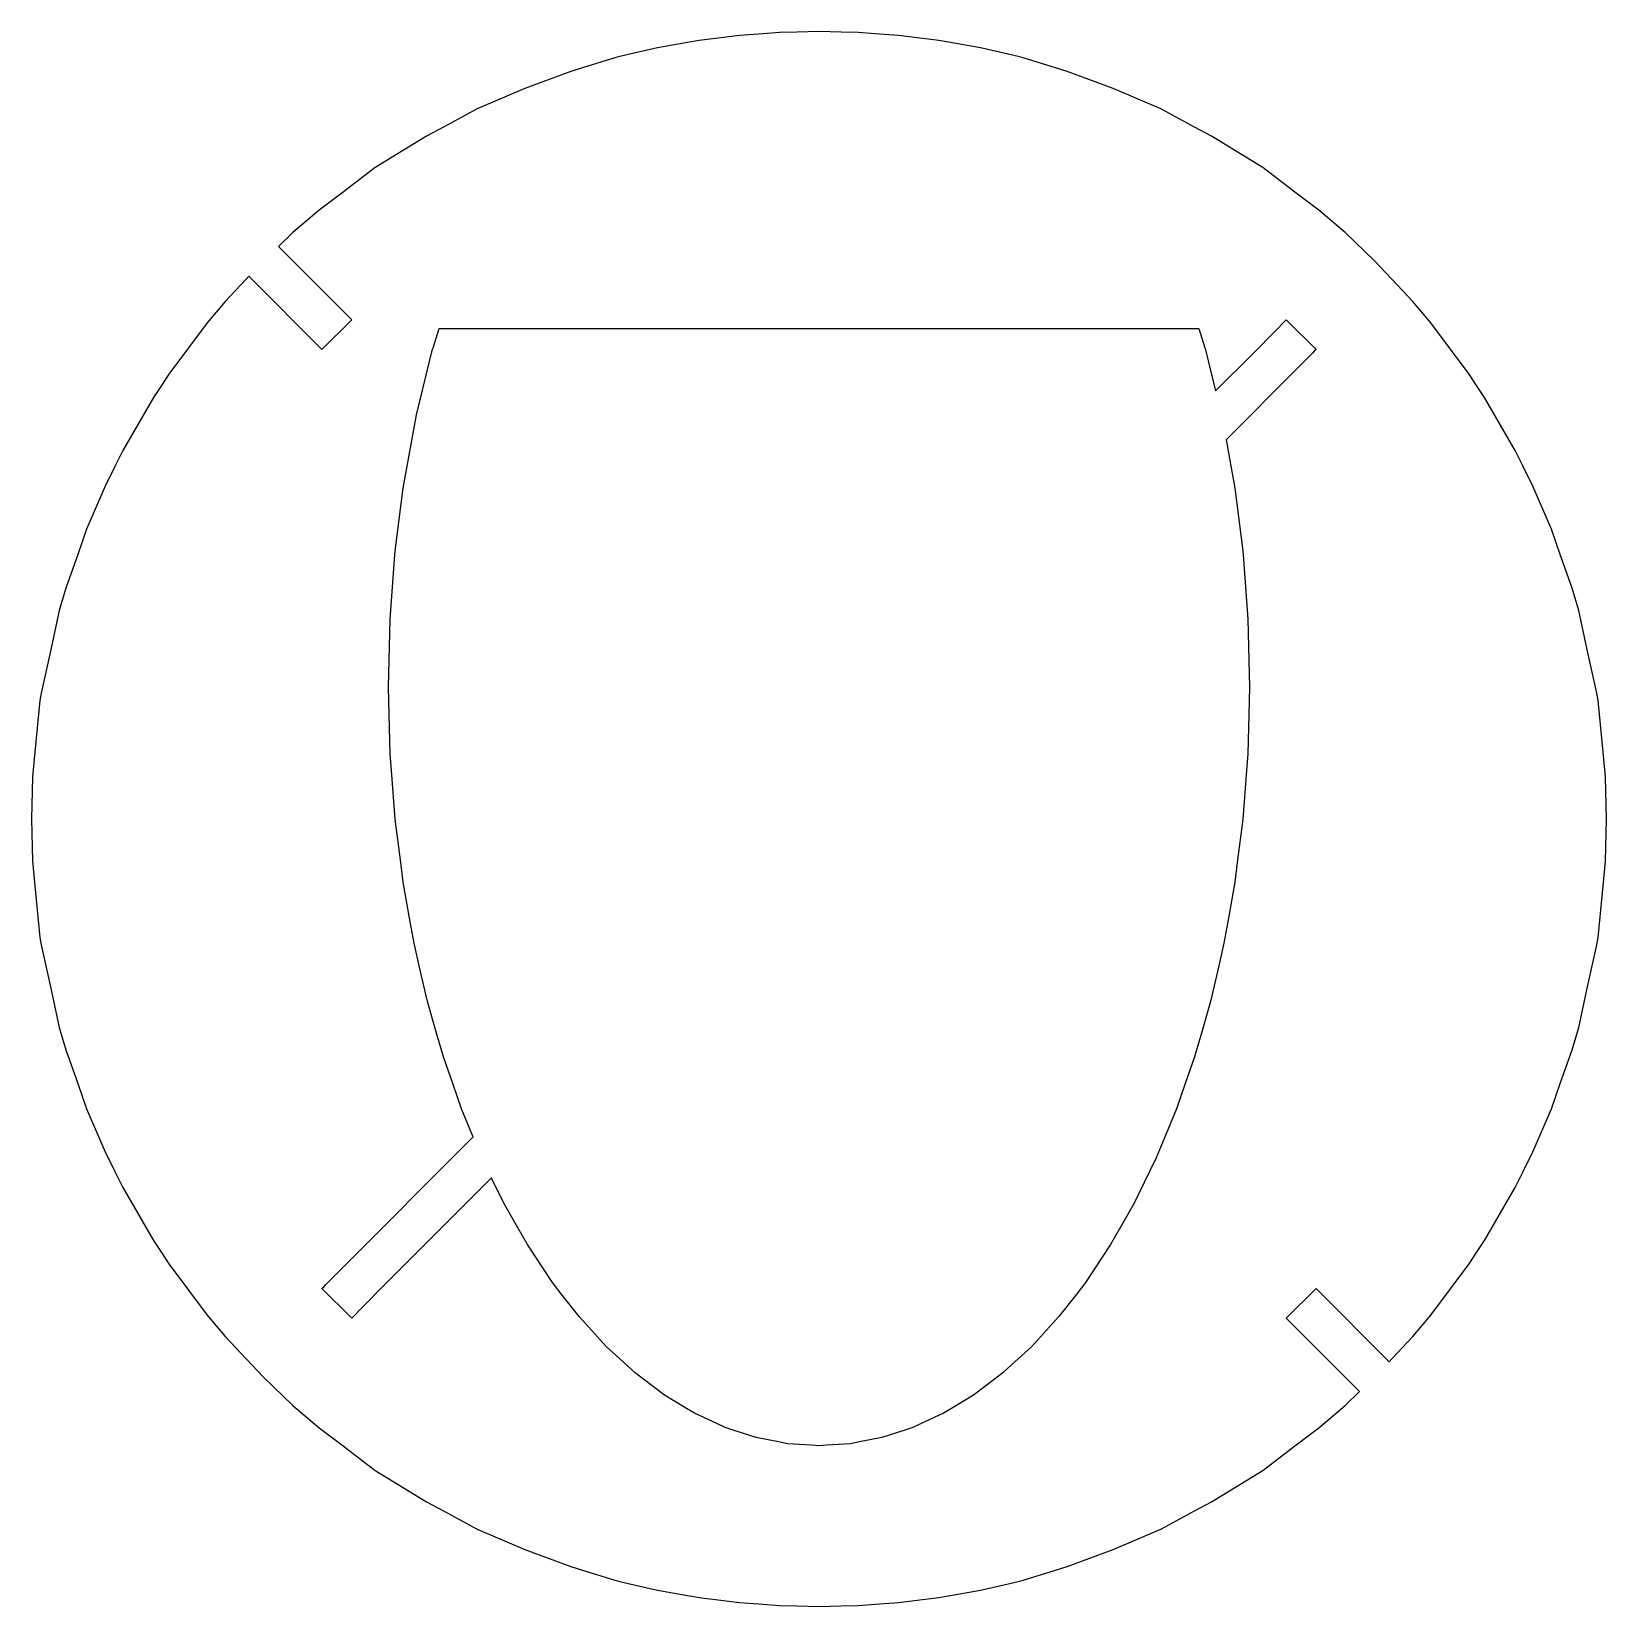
# Model space of a CAD drawing. Header units: metres. Extents: x -11.7 to 11.7, y -11.7 to 11.7.
import ezdxf

# ---------------------------------------------------------------- set-up
doc = ezdxf.new("R2010")
doc.units = ezdxf.units.M

msp = doc.modelspace()

# ---------------------------------------------------------------- linework, layer by layer
for p, q in [((0, 11.7388), (-0.329633, 11.7306)), ((0.329633, 11.7306), (0, 11.7388)), ((-1.93131, 11.5786), (-2.40504, 11.4956)), ((-1.78723, 11.6039), (-1.93131, 11.5786)), ((-1.38513, 11.6542), (-1.78723, 11.6039)), ((-1.18376, 11.6794), (-1.38513, 11.6542)), ((-0.830084, 11.706), (-1.18376, 11.6794)), ((-0.589596, 11.7241), (-0.830084, 11.706)), ((-0.329633, 11.7306), (-0.589596, 11.7241)), ((0.589596, 11.7241), (0.329633, 11.7306)), ((0.830084, 11.706), (0.589596, 11.7241)), ((1.18376, 11.6794), (0.830084, 11.706)), ((1.38513, 11.6542), (1.18376, 11.6794)), ((1.78723, 11.6039), (1.38513, 11.6542)), ((1.93131, 11.5786), (1.78723, 11.6039)), ((2.40504, 11.4956), (1.93131, 11.5786)), ((-3.04146, 11.3471), (-3.52289, 11.1973)), ((-3.00896, 11.3554), (-3.04146, 11.3471)), ((-2.86494, 11.392), (-3.00896, 11.3554)), ((-2.40504, 11.4956), (-2.86494, 11.392)), ((2.86494, 11.392), (2.40504, 11.4956)), ((3.00896, 11.3554), (2.86494, 11.392)), ((3.04146, 11.3471), (3.00896, 11.3554)), ((3.52289, 11.1973), (3.04146, 11.3471)), ((-3.69794, 11.1429), (-4.02452, 11.0226)), ((-3.52289, 11.1973), (-3.69794, 11.1429)), ((3.69794, 11.1429), (3.52289, 11.1973)), ((4.02452, 11.0226), (3.69794, 11.1429)), ((-4.38327, 10.8905), (-5.09686, 10.5868)), ((-4.02452, 11.0226), (-4.38327, 10.8905)), ((4.38327, 10.8905), (4.02452, 11.0226)), ((5.09686, 10.5868), (4.38327, 10.8905)), ((-5.10448, 10.5831), (-5.59938, 10.3138)), ((-5.10218, 10.5842), (-5.10448, 10.5831)), ((-5.09686, 10.5868), (-5.10218, 10.5842)), ((5.10218, 10.5842), (5.09686, 10.5868)), ((5.10448, 10.5831), (5.10218, 10.5842)), ((5.59938, 10.3138), (5.10448, 10.5831)), ((-5.85004, 10.1773), (-6.62915, 9.70098)), ((-5.59938, 10.3138), (-5.85004, 10.1773)), ((5.85004, 10.1773), (5.59938, 10.3138)), ((6.62915, 9.70098), (5.85004, 10.1773)), ((-6.64026, 9.69335), (-7.11355, 9.33088)), ((-6.63603, 9.69626), (-6.64026, 9.69335)), ((-6.62915, 9.70098), (-6.63603, 9.69626)), ((6.63603, 9.69626), (6.62915, 9.70098)), ((6.64026, 9.69335), (6.63603, 9.69626)), ((7.11355, 9.33088), (6.64026, 9.69335)), ((-7.11355, 9.33088), (-7.44897, 9.07399)), ((7.44897, 9.07399), (7.11355, 9.33088)), ((-7.44897, 9.07399), (-7.84131, 8.74137)), ((7.84131, 8.74137), (7.44897, 9.07399)), ((-7.84131, 8.74137), (-8.05671, 8.53523)), ((8.28253, 8.31912), (7.84131, 8.74137)), ((-8.05671, 8.53523), (-6.96558, 7.43928)), ((8.53887, 8.04774), (8.28253, 8.31912)), ((-8.53887, 8.04774), (-8.85294, 7.71523)), ((-8.49721, 8.09184), (-8.53887, 8.04774)), ((-7.40858, 6.99839), (-8.49721, 8.09184)), ((8.85294, 7.71523), (8.53887, 8.04774)), ((-8.85294, 7.71523), (-9.11777, 7.39668)), ((9.11777, 7.39668), (8.85294, 7.71523)), ((-9.11777, 7.39668), (-9.39748, 7.02322)), ((-6.96558, 7.43928), (-7.40858, 6.99839)), ((-5.75327, 7.02151), (-5.66294, 7.30968)), ((-5.66294, 7.30968), (5.66294, 7.30968)), ((5.66294, 7.30968), (5.75327, 7.02151)), ((6.80334, 7.27632), (6.96484, 7.43854)), ((6.96484, 7.43854), (6.96558, 7.43928)), ((6.96558, 7.43928), (6.97743, 7.42749)), ((6.97743, 7.42749), (7.40858, 6.99839)), ((9.39748, 7.02322), (9.11777, 7.39668)), ((6.47441, 6.94594), (6.80334, 7.27632)), ((-9.39748, 7.02322), (-9.69171, 6.63037)), ((-5.99908, 6.02559), (-5.75892, 7.00118)), ((-5.75892, 7.00118), (-5.75625, 7.012)), ((-5.75625, 7.012), (-5.75327, 7.02151)), ((5.75327, 7.02151), (5.75625, 7.012)), ((5.75625, 7.012), (5.91166, 6.38071)), ((5.91166, 6.38071), (6.47441, 6.94594)), ((7.30003, 6.88936), (7.13759, 6.7262)), ((7.35517, 6.94474), (7.30003, 6.88936)), ((7.38188, 6.97157), (7.35517, 6.94474)), ((7.40858, 6.99839), (7.38188, 6.97157)), ((9.69171, 6.63037), (9.39748, 7.02322)), ((-9.69171, 6.63037), (-9.8004, 6.46333)), ((7.13759, 6.7262), (6.06822, 5.6521)), ((9.8004, 6.46333), (9.69171, 6.63037)), ((-9.8004, 6.46333), (-9.91917, 6.28082)), ((9.91917, 6.28082), (9.8004, 6.46333)), ((-9.91917, 6.28082), (-10.3757, 5.49505)), ((10.3757, 5.49505), (9.91917, 6.28082)), ((-6.17093, 5.09723), (-5.99908, 6.02559)), ((6.06822, 5.6521), (6.17093, 5.09723)), ((-10.3757, 5.49505), (-10.4949, 5.25337)), ((10.4949, 5.25337), (10.3757, 5.49505)), ((-10.4949, 5.25337), (-10.6397, 4.95972)), ((10.6397, 4.95972), (10.4949, 5.25337)), ((-10.6397, 4.95972), (-10.9171, 4.31792)), ((-6.19701, 4.92917), (-6.1856, 5.01798)), ((-6.1856, 5.01798), (-6.17093, 5.09723)), ((6.17093, 5.09723), (6.1856, 5.01798)), ((6.1856, 5.01798), (6.19701, 4.92917)), ((10.9171, 4.31792), (10.6397, 4.95972)), ((-6.31649, 3.9996), (-6.19701, 4.92917)), ((6.19701, 4.92917), (6.31649, 3.9996)), ((-10.9171, 4.31792), (-11.0499, 3.94051)), ((11.0499, 3.94051), (10.9171, 4.31792)), ((-6.32629, 3.8691), (-6.31649, 3.9996)), ((6.31649, 3.9996), (6.32629, 3.8691)), ((-11.0499, 3.94051), (-11.2248, 3.44328)), ((-6.39305, 2.98013), (-6.32629, 3.8691)), ((6.32629, 3.8691), (6.39305, 2.98013)), ((11.2248, 3.44328), (11.0499, 3.94051)), ((-11.2248, 3.44328), (-11.3243, 3.10791)), ((11.3243, 3.10791), (11.2248, 3.44328)), ((-11.3243, 3.10791), (-11.4481, 2.54767)), ((11.4481, 2.54767), (11.3243, 3.10791)), ((-6.41247, 2.16223), (-6.39305, 2.98013)), ((6.39305, 2.98013), (6.41247, 2.16223)), ((-11.4481, 2.54767), (-11.597, 1.87426)), ((11.597, 1.87426), (11.4481, 2.54767)), ((-6.41707, 1.96848), (-6.41247, 2.16223)), ((6.41247, 2.16223), (6.41707, 1.96848)), ((-6.41146, 1.7562), (-6.41707, 1.96848)), ((6.41707, 1.96848), (6.41146, 1.7562)), ((-11.6128, 1.76751), (-11.6771, 1.10178)), ((-11.597, 1.87426), (-11.6128, 1.76751)), ((-6.39076, 0.972701), (-6.41146, 1.7562)), ((6.41146, 1.7562), (6.39076, 0.972701)), ((11.6128, 1.76751), (11.597, 1.87426)), ((11.6771, 1.10178), (11.6128, 1.76751)), ((-11.6771, 1.10178), (-11.7231, 0.626342)), ((-6.37172, 0.722922), (-6.39076, 0.972701)), ((6.39076, 0.972701), (6.37172, 0.722922)), ((11.7231, 0.626342), (11.6771, 1.10178)), ((-6.31662, 0), (-6.37172, 0.722922)), ((6.37172, 0.722922), (6.31662, 0)), ((-11.7231, 0.626342), (-11.7388, 0)), ((11.7388, 0), (11.7231, 0.626342)), ((-11.7388, 0), (-11.7231, -0.626343)), ((-6.23438, -0.650538), (-6.31662, 0)), ((6.31662, 0), (6.23438, -0.650538)), ((11.7231, -0.626343), (11.7388, 0)), ((-11.7231, -0.626343), (-11.6771, -1.10178)), ((-6.19737, -0.943266), (-6.23438, -0.650538)), ((6.23438, -0.650538), (6.19737, -0.943266)), ((11.6771, -1.10178), (11.7231, -0.626343)), ((-11.6771, -1.10178), (-11.6128, -1.76751)), ((-6.09242, -1.5336), (-6.19737, -0.943266)), ((6.19737, -0.943266), (6.09242, -1.5336)), ((11.6128, -1.76751), (11.6771, -1.10178)), ((-6.0359, -1.85155), (-6.09242, -1.5336)), ((6.09242, -1.5336), (6.0359, -1.85155)), ((-11.6128, -1.76751), (-11.597, -1.87426)), ((-11.597, -1.87426), (-11.4481, -2.54767)), ((-5.95818, -2.18781), (-6.0359, -1.85155)), ((6.0359, -1.85155), (5.95818, -2.18781)), ((11.4481, -2.54767), (11.597, -1.87426)), ((11.597, -1.87426), (11.6128, -1.76751)), ((-5.83517, -2.72008), (-5.95818, -2.18781)), ((5.95818, -2.18781), (5.83517, -2.72008)), ((-11.4481, -2.54767), (-11.3243, -3.10792)), ((11.3243, -3.10792), (11.4481, -2.54767)), ((-5.69963, -3.19173), (-5.83517, -2.72008)), ((5.83517, -2.72008), (5.69963, -3.19173)), ((-11.3243, -3.10792), (-11.2248, -3.44328)), ((-5.59817, -3.54477), (-5.69963, -3.19173)), ((5.69963, -3.19173), (5.59817, -3.54477)), ((11.2248, -3.44328), (11.3243, -3.10792)), ((-11.2248, -3.44328), (-11.0499, -3.94051)), ((11.0499, -3.94051), (11.2248, -3.44328)), ((-5.4538, -3.96003), (-5.59817, -3.54477)), ((5.59817, -3.54477), (5.4538, -3.96003)), ((-11.0499, -3.94051), (-10.9171, -4.31792)), ((-5.32789, -4.32219), (-5.4538, -3.96003)), ((5.4538, -3.96003), (5.32789, -4.32219)), ((10.9171, -4.31792), (11.0499, -3.94051)), ((-10.9171, -4.31792), (-10.6397, -4.95972)), ((-5.17483, -4.69249), (-5.32789, -4.32219)), ((5.32789, -4.32219), (5.17483, -4.69249)), ((10.6397, -4.95972), (10.9171, -4.31792)), ((-5.15664, -4.7365), (-5.17483, -4.69249)), ((5.17483, -4.69249), (5.02727, -5.04948)), ((-7.13759, -6.7262), (-5.15664, -4.7365)), ((-10.6397, -4.95972), (-10.4949, -5.25337)), ((5.02727, -5.04948), (4.848, -5.41818)), ((10.4949, -5.25337), (10.6397, -4.95972)), ((-10.4949, -5.25337), (-10.3757, -5.49506)), ((-4.88257, -5.34707), (-6.47441, -6.94594)), ((-4.87553, -5.36156), (-4.88257, -5.34707)), ((-4.69916, -5.7243), (-4.87553, -5.36156)), ((10.3757, -5.49506), (10.4949, -5.25337)), ((-10.3757, -5.49506), (-9.91917, -6.28082)), ((4.848, -5.41818), (4.69916, -5.7243)), ((9.91917, -6.28082), (10.3757, -5.49506)), ((-4.49405, -6.085), (-4.69916, -5.7243)), ((4.69916, -5.7243), (4.49405, -6.085)), ((-4.34635, -6.34473), (-4.49405, -6.085)), ((4.49405, -6.085), (4.34635, -6.34473)), ((-9.91917, -6.28082), (-9.8004, -6.46334)), ((9.8004, -6.46334), (9.91917, -6.28082)), ((-9.8004, -6.46334), (-9.69171, -6.63037)), ((-4.11624, -6.69127), (-4.34635, -6.34473)), ((4.34635, -6.34473), (4.11624, -6.69127)), ((9.69171, -6.63037), (9.8004, -6.46334)), ((-9.69171, -6.63037), (-9.39748, -7.02322)), ((-7.30003, -6.88936), (-7.13759, -6.7262)), ((-3.9715, -6.90924), (-4.11624, -6.69127)), ((4.11624, -6.69127), (3.9715, -6.90924)), ((9.39748, -7.02322), (9.69171, -6.63037)), ((-9.39748, -7.02322), (-9.11777, -7.39668)), ((-7.40858, -6.99839), (-7.38188, -6.97157)), ((-6.97743, -7.42749), (-7.40858, -6.99839)), ((-7.38188, -6.97157), (-7.35517, -6.94474)), ((-7.35517, -6.94474), (-7.30003, -6.88936)), ((-6.47441, -6.94594), (-6.80334, -7.27632)), ((-3.82625, -7.09615), (-3.9715, -6.90924)), ((3.9715, -6.90924), (3.82625, -7.09615)), ((6.96558, -7.43928), (7.40858, -6.99839)), ((7.40858, -6.99839), (8.49721, -8.09184)), ((9.11777, -7.39668), (9.39748, -7.02322)), ((-6.80334, -7.27632), (-6.96484, -7.43854)), ((-3.57721, -7.41662), (-3.82625, -7.09615)), ((3.82625, -7.09615), (3.57721, -7.41662)), ((-9.11777, -7.39668), (-8.85294, -7.71523)), ((-6.96558, -7.43928), (-6.97743, -7.42749)), ((-6.96484, -7.43854), (-6.96558, -7.43928)), ((-3.43672, -7.57009), (-3.57721, -7.41662)), ((3.57721, -7.41662), (3.43672, -7.57009)), ((8.05671, -8.53523), (6.96558, -7.43928)), ((8.85294, -7.71523), (9.11777, -7.39668)), ((-8.85294, -7.71523), (-8.53887, -8.04774)), ((-3.16593, -7.86591), (-3.43672, -7.57009)), ((3.43672, -7.57009), (3.16593, -7.86591)), ((8.53887, -8.04774), (8.85294, -7.71523)), ((-3.03074, -7.98986), (-3.16593, -7.86591)), ((3.16593, -7.86591), (2.8703, -8.13696)), ((-8.53887, -8.04774), (-8.28253, -8.31912)), ((-2.74003, -8.25641), (-3.03074, -7.98986)), ((2.8703, -8.13696), (2.74003, -8.25641)), ((8.49721, -8.09184), (8.53887, -8.04774)), ((-8.28253, -8.31912), (-7.84131, -8.74137)), ((-2.61027, -8.35446), (-2.74003, -8.25641)), ((-2.30179, -8.58754), (-2.61027, -8.35446)), ((2.61027, -8.35446), (2.30179, -8.58754)), ((2.74003, -8.25641), (2.61027, -8.35446)), ((-1.97383, -8.78604), (-2.30179, -8.58754)), ((2.30179, -8.58754), (1.97383, -8.78604)), ((7.84131, -8.74137), (8.05671, -8.53523)), ((-7.84131, -8.74137), (-7.44897, -9.07399)), ((-1.85341, -8.85892), (-1.97383, -8.78604)), ((-1.51345, -9.01633), (-1.85341, -8.85892)), ((1.85341, -8.85892), (1.51345, -9.01633)), ((1.97383, -8.78604), (1.85341, -8.85892)), ((7.44897, -9.07399), (7.84131, -8.74137)), ((-7.44897, -9.07399), (-7.11355, -9.33088)), ((-1.397, -9.07026), (-1.51345, -9.01633)), ((-1.28096, -9.10817), (-1.397, -9.07026)), ((-0.934624, -9.22133), (-1.28096, -9.10817)), ((1.28096, -9.10817), (0.934624, -9.22133)), ((1.397, -9.07026), (1.28096, -9.10817)), ((1.51345, -9.01633), (1.397, -9.07026)), ((7.11355, -9.33088), (7.44897, -9.07399)), ((-7.11355, -9.33088), (-6.64026, -9.69335)), ((-0.579841, -9.29034), (-0.934624, -9.22133)), ((-0.468296, -9.31203), (-0.579841, -9.29034)), ((-0.11085, -9.33511), (-0.468296, -9.31203)), ((0, -9.34227), (-0.11085, -9.33511)), ((0.11085, -9.33511), (0, -9.34227)), ((0.468296, -9.31203), (0.11085, -9.33511)), ((0.579841, -9.29034), (0.468296, -9.31203)), ((0.934624, -9.22133), (0.579841, -9.29034)), ((6.64026, -9.69335), (7.11355, -9.33088)), ((-6.64026, -9.69335), (-6.63603, -9.69626)), ((-6.63603, -9.69626), (-6.62915, -9.70098)), ((-6.62915, -9.70098), (-5.85004, -10.1773)), ((5.85004, -10.1773), (6.62915, -9.70098)), ((6.62915, -9.70098), (6.63603, -9.69626)), ((6.63603, -9.69626), (6.64026, -9.69335)), ((-5.85004, -10.1773), (-5.59938, -10.3138)), ((-5.59938, -10.3138), (-5.10448, -10.5831)), ((5.10448, -10.5831), (5.59938, -10.3138)), ((5.59938, -10.3138), (5.85004, -10.1773)), ((-5.10448, -10.5831), (-5.10218, -10.5842)), ((-5.10218, -10.5842), (-5.09686, -10.5868)), ((-5.09686, -10.5868), (-4.38327, -10.8905)), ((4.38327, -10.8905), (5.09686, -10.5868)), ((5.09686, -10.5868), (5.10218, -10.5842)), ((5.10218, -10.5842), (5.10448, -10.5831)), ((-4.38327, -10.8905), (-4.02452, -11.0226)), ((-4.02452, -11.0226), (-3.69795, -11.1429)), ((3.69795, -11.1429), (4.02452, -11.0226)), ((4.02452, -11.0226), (4.38327, -10.8905)), ((-3.69795, -11.1429), (-3.52289, -11.1973)), ((-3.52289, -11.1973), (-3.04146, -11.3471)), ((3.04146, -11.3471), (3.52289, -11.1973)), ((3.52289, -11.1973), (3.69795, -11.1429)), ((-3.04146, -11.3471), (-3.00896, -11.3554)), ((-3.00896, -11.3554), (-2.86494, -11.392)), ((-2.86494, -11.392), (-2.40504, -11.4956)), ((-2.40504, -11.4956), (-1.93131, -11.5786)), ((1.93131, -11.5786), (2.40504, -11.4956)), ((2.40504, -11.4956), (2.86494, -11.392)), ((2.86494, -11.392), (3.00896, -11.3554)), ((3.00896, -11.3554), (3.04146, -11.3471)), ((-1.93131, -11.5786), (-1.78723, -11.6039)), ((-1.78723, -11.6039), (-1.38513, -11.6542)), ((-1.38513, -11.6542), (-1.18376, -11.6794)), ((-1.18376, -11.6794), (-0.830084, -11.706)), ((-0.830084, -11.706), (-0.589596, -11.7241)), ((-0.589596, -11.7241), (-0.329633, -11.7306)), ((-0.329633, -11.7306), (0, -11.7388)), ((0, -11.7388), (0.329633, -11.7306)), ((0.329633, -11.7306), (0.589596, -11.7241)), ((0.589596, -11.7241), (0.830084, -11.706)), ((0.830084, -11.706), (1.18376, -11.6794)), ((1.18376, -11.6794), (1.38513, -11.6542)), ((1.38513, -11.6542), (1.78723, -11.6039)), ((1.78723, -11.6039), (1.93131, -11.5786))]:
    msp.add_line(p, q)

doc.saveas('drawing.dxf')
